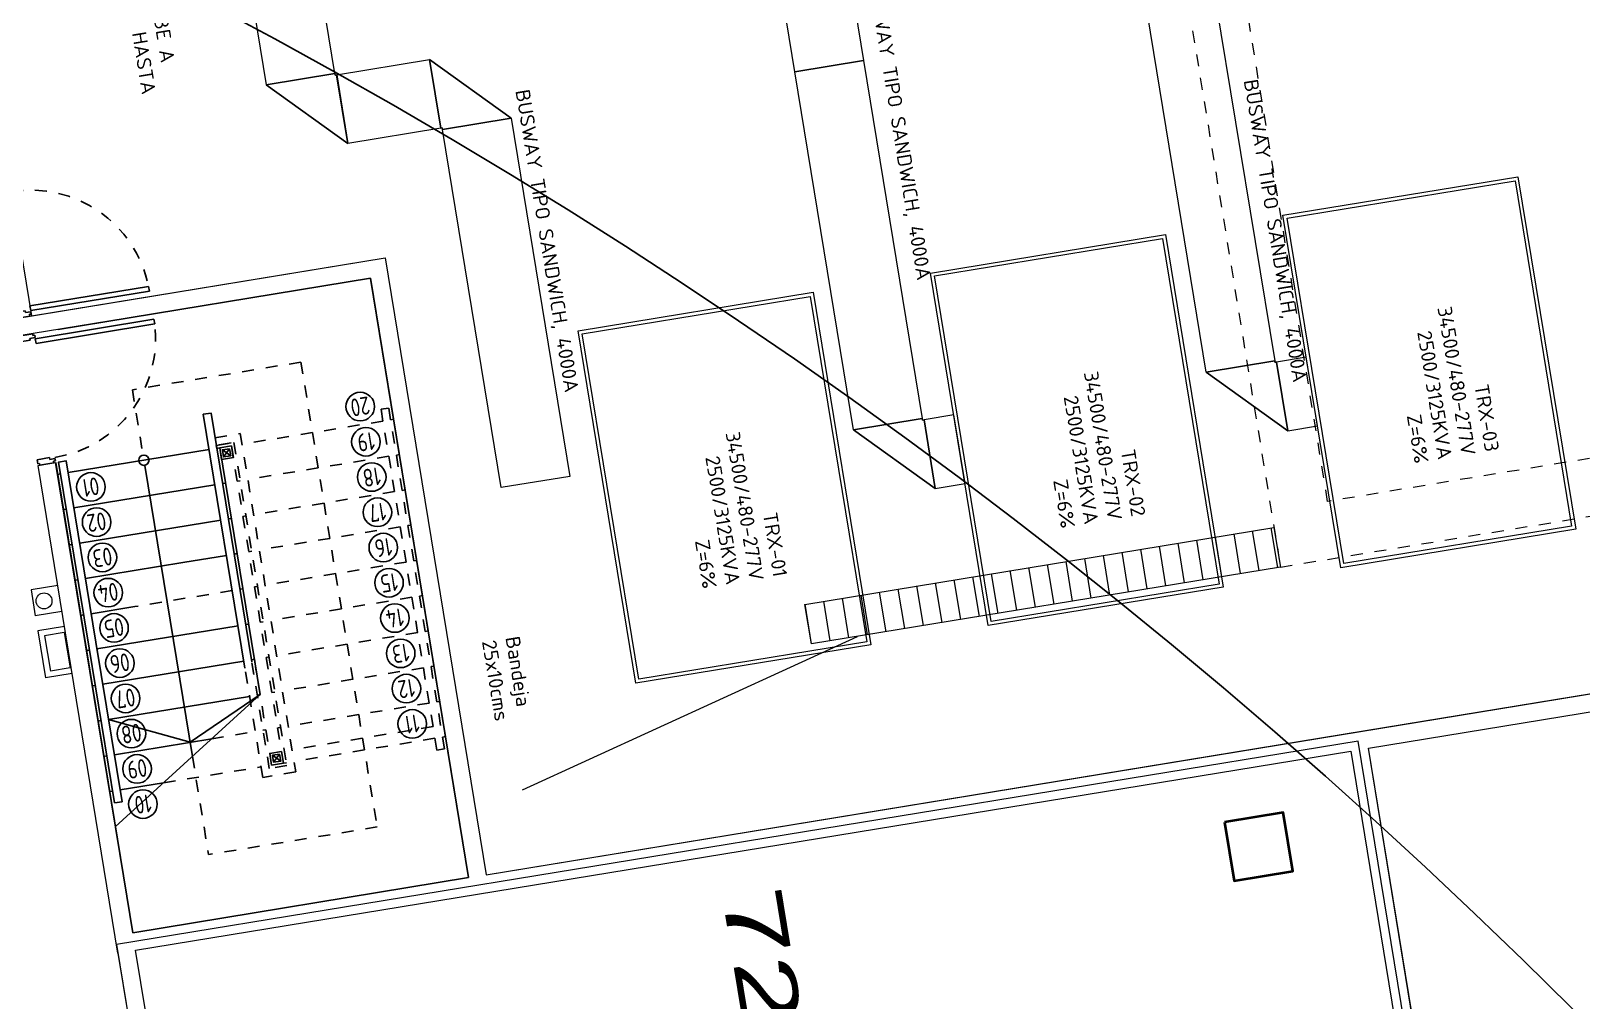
# Model space of a CAD drawing. Header units: metres. Extents: x 2 to 659295185, y -28 to 1124222152.
# Drawn here: x 655595.97 to 655608.99, y 1126502.04 to 1126510.18 of the extents above; entities that cross this region are included whole.
import ezdxf
from ezdxf.enums import TextEntityAlignment as Align

# ---------------------------------------------------------------- set-up
doc = ezdxf.new("R2010")
doc.units = ezdxf.units.M
doc.header["$MEASUREMENT"] = 0
for name, pattern in [('CCSM_C1_CUERPO CK$0$CONTINU', [0]), ('CCSM_C1_CUERPO CK$0$CONTINUA', [0]), ('CCSM_C1_CUERPO CK$0$DASHED', [0.75, 0.5, -0.25]), ('CCSM_C1_CUERPO CK$0$DASHED2', [0.375, 0.25, -0.125]), ('DASHDOT', [1, 0.5, -0.25, 0, -0.25])]:
    doc.linetypes.add(name, pattern=pattern)
doc.layers.get('0').update_dxf_attribs({"linetype": 'CONTINUOUS'})
doc.layers.add('CCSM_C1_CUERPO CK$0$A-AREAS COMERCIALES', color=151, linetype='CONTINUOUS', plot=False)
for name, color, linetype in [('CCSM_C1_CUERPO CK$0$A-EQUIPOS', 9, 'CONTINUOUS'), ('CCSM_C1_CUERPO CK$0$A-ESCALERAS', 7, 'CONTINUOUS'), ('CCSM_C1_CUERPO CK$0$A-LOCAL ID', 7, 'CONTINUOUS'), ('CCSM_C1_CUERPO CK$0$A-PARED', 2, 'CCSM_C1_CUERPO CK$0$CONTINUA'), ('CCSM_C1_CUERPO CK$0$A-PUERTA', 5, 'CCSM_C1_CUERPO CK$0$CONTINUA'), ('CCSM_C1_CUERPO CK$0$EQST TRF 01-04', 2, 'CCSM_C1_CUERPO CK$0$CONTINU'), ('CCSM_C1_CUERPO CK$0$ID_AREA EXACTA', 7, 'CONTINUOUS'), ('CCSM_C1_CUERPO CK$0$ID_Nº LOCAL', 7, 'CONTINUOUS'), ('Numero de manzana', 6, 'CONTINUOUS')]:
    doc.layers.add(name, color=color, linetype=linetype)
for name, color, linetype, lineweight in [('CCSM_XREF ESTRUCTURA15$0$E-CA-COLUMNA', 2, 'CONTINUOUS', 35), ('CCSM_XREF ESTRUCTURA15$0$E-CC-COLUMNA', 2, 'CONTINUOUS', 35), ('LOCALES ASIGNADOS', 41, 'DASHDOT', 0)]:
    doc.layers.add(name, color=color, linetype=linetype, lineweight=lineweight)
doc.styles.add('ARIAL', font='txt')
doc.styles.add('CCSM_C1_CUERPO CK$0$ROMANS', font='romans__.ttf')

# ---------------------------------------------------------------- blocks, each defined once
blk = doc.blocks.new('CCSM_C1_CUERPO CK$0$NUM ESCALON')
blk.add_circle((0, 0), 0.12)
at = {"style": 'CCSM_C1_CUERPO CK$0$ROMANS', "width": 0.75}
blk.add_attdef('00', text='', height=0.15, dxfattribs=at).set_placement((0, 0), align=Align.MIDDLE_CENTER)
blk = doc.blocks.new('CCSM_C1_CUERPO CK$0$escalera ck 2')
at = {"color": 8, "linetype": 'CCSM_C1_CUERPO CK$0$DASHED', "ltscale": 0.04}
for p, q in [((-0.027, 4.738), (-1.443, 4.506)), ((-0.027, 4.738), (0.613, 0.834)), ((-1.443, 4.506), (-1.353, 3.956)), ((0.662, 4.243), (-0.522, 4.049)), ((0.751, 4.258), (0.727, 4.254)), ((-0.734, 4.014), (-0.738, 4.039)), ((-0.713, 4.043), (-0.59, 4.063)), ((-0.709, 4.018), (-0.586, 4.038)), ((-0.709, 4.018), (-0.734, 4.014)), ((0.711, 3.947), (-0.473, 3.753)), ((0.8, 3.962), (0.775, 3.957)), ((-0.537, 3.742), (-0.562, 3.738)), ((0.759, 3.651), (-0.425, 3.457)), ((0.848, 3.665), (0.824, 3.661)), ((-0.489, 3.446), (-0.514, 3.442)), ((0.808, 3.355), (-0.376, 3.161)), ((0.897, 3.369), (0.872, 3.365)), ((-0.564, 3.13), (-0.588, 3.126)), ((-0.44, 3.15), (-0.465, 3.146)), ((0.857, 3.059), (-0.328, 2.865)), ((0.945, 3.073), (0.921, 3.069)), ((-0.604, 2.819), (-1.423, 2.685)), ((-0.515, 2.834), (-0.54, 2.83)), ((-0.392, 2.854), (-0.416, 2.85)), ((0.905, 2.763), (-0.279, 2.569)), ((0.994, 2.777), (0.969, 2.773)), ((-0.467, 2.538), (-0.491, 2.534)), ((-0.343, 2.558), (-0.368, 2.554)), ((1.042, 2.481), (1.018, 2.477)), ((0.954, 2.467), (-0.231, 2.273)), ((-1.804, 2.319), (-1.828, 2.315)), ((-0.418, 2.242), (-0.443, 2.238)), ((-0.295, 2.262), (-0.319, 2.258)), ((-0.295, 2.262), (-0.319, 2.258)), ((1.002, 2.171), (-0.182, 1.977)), ((1.091, 2.185), (1.066, 2.181)), ((-1.755, 2.023), (-1.78, 2.019)), ((-0.246, 1.966), (-0.271, 1.962)), ((-0.37, 1.946), (-0.394, 1.942)), ((1.051, 1.875), (-0.134, 1.681)), ((1.139, 1.889), (1.115, 1.885)), ((-1.707, 1.727), (-1.731, 1.723)), ((-0.775, 1.575), (-0.41, 1.635)), ((-0.321, 1.65), (-0.346, 1.646)), ((-0.321, 1.65), (-0.346, 1.646)), ((-0.198, 1.67), (-0.222, 1.666)), ((1.083, 1.677), (-0.101, 1.483)), ((1.099, 1.579), (-0.085, 1.384)), ((1.188, 1.593), (1.163, 1.589)), ((1.115, 1.48), (1.179, 1.49)), ((-1.658, 1.431), (-1.683, 1.427)), ((-1.18, 1.205), (-0.361, 1.339)), ((-0.938, 1.426), (-0.803, 0.602)), ((-0.149, 1.374), (-0.174, 1.37)), ((0.613, 0.834), (-0.803, 0.602))]:
    blk.add_line(p, q, dxfattribs=at)
at = {"color": 1}
for p, q in [((-0.611, 4.034), (-0.709, 4.018)), ((-0.19, 1.469), (-0.289, 1.452))]:
    blk.add_line(p, q, dxfattribs=at)
for p, q in [((-0.677, 3.942), (-0.686, 4.002)), ((-0.256, 1.377), (-0.266, 1.436))]:
    blk.add_line(p, q)
at = {"color": 8}
for p, q in [((-0.686, 4.002), (-0.617, 3.952)), ((-0.627, 4.011), (-0.677, 3.942)), ((-0.266, 1.436), (-0.197, 1.386)), ((-0.207, 1.446), (-0.256, 1.377))]:
    blk.add_line(p, q, dxfattribs=at)
at = {"color": 8, "linetype": 'CCSM_C1_CUERPO CK$0$DASHED', "ltscale": 0.04}
for points in [[(1.179, 1.49), (0.71, 4.352), (0.646, 4.342), (1.115, 1.48)], [(-0.749, 4.103), (-0.536, 4.138), (-0.071, 1.296), (-0.347, 1.25), (-0.497, 2.169)], [(-0.738, 4.039), (-0.59, 4.063), (-0.145, 1.349), (-0.293, 1.325), (-0.44, 2.222)], [(-0.734, 4.014), (-0.709, 4.018)], [(-0.418, 2.242), (-0.273, 1.354), (-0.174, 1.37), (-0.611, 4.034)]]:
    blk.add_lwpolyline(points, dxfattribs=at)
at = {"color": 1}
for points in [[(-0.611, 4.034), (-0.594, 3.936), (-0.693, 3.92), (-0.709, 4.018)], [(-0.627, 4.011), (-0.617, 3.952), (-0.677, 3.942), (-0.686, 4.002)], [(-0.19, 1.469), (-0.174, 1.37), (-0.273, 1.354), (-0.289, 1.452)], [(-0.207, 1.446), (-0.197, 1.386), (-0.256, 1.377), (-0.266, 1.436)]]:
    blk.add_lwpolyline(points, close=True, dxfattribs=at)
at = {"layer": 'CCSM_C1_CUERPO CK$0$A-ESCALERAS'}
for p, q in [((-0.798, 4.004), (-1.982, 3.81)), ((-2.046, 3.799), (-2.071, 3.795)), ((-1.339, 3.871), (-0.938, 1.426)), ((-0.75, 3.708), (-1.934, 3.513)), ((-0.661, 3.722), (-0.685, 3.718)), ((-1.998, 3.503), (-2.023, 3.499)), ((-0.701, 3.412), (-1.885, 3.217)), ((-0.612, 3.426), (-0.637, 3.422)), ((-1.949, 3.207), (-1.974, 3.203)), ((-1.018, 3.056), (-1.837, 2.921)), ((-0.653, 3.115), (-1.018, 3.056)), ((-1.901, 2.911), (-1.926, 2.907)), ((-1.852, 2.615), (-1.877, 2.611)), ((-1.423, 2.685), (-1.788, 2.625)), ((-0.555, 2.523), (-1.74, 2.329)), ((-0.507, 2.227), (-1.691, 2.033)), ((-0.458, 1.931), (-1.643, 1.737)), ((-1.586, 0.834), (-0.37, 1.946)), ((-0.775, 1.575), (-1.594, 1.441)), ((-1.18, 1.205), (-1.546, 1.145)), ((-1.61, 1.135), (-1.634, 1.131)), ((-1.529, 1.046), (-1.594, 1.036))]:
    blk.add_line(p, q, dxfattribs=at)
for points in [[(-0.44, 2.222), (-0.782, 4.31), (-0.847, 4.3), (-0.497, 2.169)], [(-1.749, 2.387), (-1.998, 3.908), (-2.063, 3.898), (-1.806, 2.335)], [(-0.709, 4.018), (-0.37, 1.946)], [(-1.529, 1.046), (-1.749, 2.387)], [(-1.806, 2.335), (-1.594, 1.036)], [(-0.37, 1.946), (-0.958, 1.545), (-1.643, 1.737)]]:
    blk.add_lwpolyline(points, dxfattribs=at)
blk.add_circle((-1.346, 3.914), 0.043, dxfattribs=at)
at = {"layer": 'CCSM_C1_CUERPO CK$0$A-PARED'}
for p, q in [((-2.067, 5.012), (0.557, 5.442)), ((0.557, 5.442), (0.573, 5.343)), ((0.557, 5.442), (1.382, 0.409))]:
    blk.add_line(p, q, dxfattribs=at)
for points in [[(-2.087, 3.894), (-1.44, -0.054)], [(-1.44, -0.054), (1.382, 0.409)]]:
    blk.add_lwpolyline(points, dxfattribs=at)
at = {"layer": 'CCSM_C1_CUERPO CK$0$A-ESCALERAS', "rotation": 189.3084512403557}
for p, values in [((0.471, 4.365), {'00': '20'}), ((0.519, 4.069), {'00': '19'}), ((0.568, 3.773), {'00': '18'}), ((-1.791, 3.69), {'00': '01'}), ((-1.743, 3.394), {'00': '02'}), ((0.616, 3.477), {'00': '17'}), ((0.665, 3.181), {'00': '16'}), ((-1.694, 3.098), {'00': '03'}), ((0.713, 2.885), {'00': '15'}), ((-1.646, 2.802), {'00': '04'}), ((-1.597, 2.506), {'00': '05'}), ((0.762, 2.589), {'00': '14'}), ((-1.548, 2.21), {'00': '06'}), ((0.811, 2.292), {'00': '13'}), ((0.859, 1.996), {'00': '12'}), ((-1.5, 1.914), {'00': '07'}), ((0.908, 1.7), {'00': '11'}), ((-1.451, 1.618), {'00': '08'}), ((-1.403, 1.322), {'00': '09'}), ((-1.354, 1.026), {'00': '10'})]:
    blk.add_blockref('CCSM_C1_CUERPO CK$0$NUM ESCALON', p, dxfattribs=at).add_auto_attribs(values)
blk = doc.blocks.new('CCSM_C1_CUERPO CK$0$P-IZQ 110-15')
for p, q in [((0.045, 1.01), (0.085, 1.01)), ((0.045, 1.01), (0.045, 0)), ((0.085, 0), (0.085, 1.01)), ((0, -0.015), (0.015, -0.015)), ((0, -0.015), (0, -0.135)), ((0.015, 0), (0.035, 0)), ((0.015, -0.015), (0.015, 0)), ((0.035, 0), (0.035, -0.045)), ((0.035, -0.045), (0.05, -0.045)), ((0.045, 0), (0.085, 0)), ((0.05, -0.045), (0.05, -0.15)), ((1.065, -0.045), (1.05, -0.045)), ((1.05, -0.045), (1.05, -0.15)), ((1.065, 0), (1.065, -0.045)), ((1.085, 0), (1.065, 0)), ((1.085, -0.015), (1.085, 0)), ((1.1, -0.015), (1.085, -0.015)), ((1.1, -0.015), (1.1, -0.135)), ((0, -0.135), (0.015, -0.135)), ((0.015, -0.135), (0.015, -0.15)), ((0.015, -0.15), (0.05, -0.15)), ((1.085, -0.15), (1.05, -0.15)), ((1.1, -0.135), (1.085, -0.135)), ((1.085, -0.135), (1.085, -0.15))]:
    blk.add_line(p, q)
at = {"color": 8, "linetype": 'CCSM_C1_CUERPO CK$0$DASHED2', "ltscale": 0.05}
blk.add_arc((0.045, 0), 1.011, 360, 87.732, dxfattribs=at)
blk = doc.blocks.new('CCSM_C1_CUERPO CK$0$A$C465F4F7E')
for p, q in [((-0.597, 0.013), (-0.013, 0.013)), ((0, -0.584), (-0.597, 0.013)), ((0, 0), (0, -0.584))]:
    blk.add_line(p, q)
at = {"layer": 'CCSM_C1_CUERPO CK$0$EQST TRF 01-04'}
for p, q in [((-0.013, 0.013), (-0.013, 0)), ((-0.013, 0), (0, 0))]:
    blk.add_line(p, q, dxfattribs=at)
blk = doc.blocks.new('CCSM_XREF ESTRUCTURA15$0$CCSM_COLUMNA REC')
at = {"layer": 'CCSM_XREF ESTRUCTURA15$0$E-CA-COLUMNA'}
blk.add_lwpolyline([(-0.25, -0.25), (0.25, -0.25), (0.25, 0.25), (-0.25, 0.25)], close=True, dxfattribs=at)
blk = doc.blocks.new('CCSM_C1_CUERPO CK$0$IDENT LOCAL')
at = {"style": 'CCSM_C1_CUERPO CK$0$ROMANS'}
for tag, height, p in [('AREA-EXACTA', 0.5, (0.869, 0.18)), ('NºLOCAL', 0.7, (1.954, 0.057)), ('RUBRO', 0.35, (0, 0)), ('USO', 0.35, (-0.839, -0.137))]:
    blk.add_attdef(tag, text='', height=height, rotation=279.3085, dxfattribs=at).set_placement(p, align=Align.BOTTOM_CENTER)

msp = doc.modelspace()

# ---------------------------------------------------------------- hatches: boundary and pattern name
at = {"layer": 'CCSM_C1_CUERPO CK$0$A-EQUIPOS', "lineweight": 5}
h = msp.add_hatch(dxfattribs=at)
h.set_pattern_fill('LINE', color=256, scale=0.05, angle=0.00014, style=0)
h.set_pattern_definition([(279.31, (655605.06142, 1126504.28502), (0.156659, 0.025681), [])])
h.paths.add_polyline_path([(655602.5254, 1126505.0346), (655602.4691, 1126505.3673), (655606.41, 1126506.0134), (655606.4646, 1126505.6803)])
at = {"layer": 'LOCALES ASIGNADOS'}
h = msp.add_hatch(color=256, dxfattribs=at)
edge = h.paths.add_edge_path()
edge.add_arc((219491.1056, 1054914.3756), 441878.9229, 9.308049718, 9.309563548, ccw=False)
edge.add_line((655551.8097, 1126384.9626), (655564.5398, 1126387.0492))
edge.add_line((655564.5398, 1126387.0492), (655562.5867, 1126398.9652))
edge.add_line((655562.5867, 1126398.9652), (655552.3922, 1126397.2942))
edge.add_line((655552.3922, 1126397.2942), (655552.4569, 1126396.8995))
edge.add_line((655552.4569, 1126396.8995), (655549.9212, 1126396.4839))

# ---------------------------------------------------------------- linework, layer by layer
at = {"layer": 'CCSM_C1_CUERPO CK$0$A-AREAS COMERCIALES', "lineweight": 5}
for points in [[(655613.3618, 1126516.3997), (655595.0545, 1126513.399), (655595.9738, 1126507.7907), (655598.9441, 1126508.2776), (655599.7933, 1126503.0967), (655615.1294, 1126505.6105), (655613.3609, 1126516.3996)], [(655616.2205, 1126498.9492), (655608.2701, 1126497.6461), (655607.2026, 1126504.1592), (655615.1524, 1126505.4623), (655616.2205, 1126498.9492)]]:
    msp.add_lwpolyline(points, dxfattribs=at)
msp.add_lwpolyline([(655597.7991, 1126495.7271), (655608.1543, 1126497.4244), (655608.2278, 1126497.4365), (655607.1161, 1126504.2186), (655596.6875, 1126502.5092), (655597.7991, 1126495.7271)], close=True, dxfattribs=at)
at = {"layer": 'CCSM_C1_CUERPO CK$0$A-EQUIPOS', "lineweight": 5}
for p, q in [((655596.1932, 1126505.5246), (655595.9694, 1126505.4879)), ((655595.9694, 1126505.4879), (655596.005, 1126505.2708)), ((655596.2288, 1126505.3075), (655596.005, 1126505.2708)), ((655596.2496, 1126505.1806), (655596.0258, 1126505.1439)), ((655596.0258, 1126505.1439), (655596.0905, 1126504.7492)), ((655596.2485, 1126505.1297), (655596.0832, 1126505.1026)), ((655596.2485, 1126505.1297), (655596.297, 1126504.8337)), ((655596.0832, 1126505.1026), (655596.1317, 1126504.8066)), ((655600.0969, 1126503.809), (655602.9118, 1126505.0979)), ((655596.3143, 1126504.7858), (655596.0905, 1126504.7492)), ((655596.297, 1126504.8337), (655596.1317, 1126504.8066))]:
    msp.add_line(p, q, dxfattribs=at)
at = {"layer": 'CCSM_C1_CUERPO CK$0$A-EQUIPOS', "linetype": 'CCSM_C1_CUERPO CK$0$DASHED2', "lineweight": 5, "ltscale": 0.2}
msp.add_lwpolyline([(655612.5515, 1126513.7335), (655613.6001, 1126507.3365), (655606.8606, 1126506.2317), (655605.6501, 1126513.6157), (655611.5711, 1126514.5863), (655611.4934, 1126515.06), (655597.6778, 1126512.7952), (655597.7555, 1126512.3215), (655605.1764, 1126513.5381), (655606.4646, 1126505.6803), (655614.1515, 1126506.9405), (655613.0251, 1126513.8112)], dxfattribs=at)
at = {"layer": 'CCSM_C1_CUERPO CK$0$A-EQUIPOS', "lineweight": 5}
for points in [[(655598.5216, 1126509.8254), (655598.1118, 1126512.3254), (655597.5353, 1126512.2309), (655597.9451, 1126509.7309)], [(655602.3859, 1126509.8407), (655602.2226, 1126510.8368), (655602.7991, 1126510.9313), (655602.9624, 1126509.9352)], [(655605.8394, 1126507.3182), (655605.3463, 1126510.326), (655605.9228, 1126510.4206), (655606.4159, 1126507.4127)], [(655599.316, 1126509.9426), (655599.4106, 1126509.3661), (655598.631, 1126509.2383), (655598.5364, 1126509.8148)], [(655602.8789, 1126506.8329), (655602.3859, 1126509.8407), (655602.9624, 1126509.9352), (655603.4554, 1126506.9274)], [(655599.9184, 1126506.3476), (655599.4254, 1126509.3554), (655600.0019, 1126509.4499), (655600.495, 1126506.4421)], [(655608.4593, 1126508.9586), (655608.9446, 1126505.9981), (655606.9709, 1126505.6746), (655606.4856, 1126508.6351)], [(655608.4345, 1126508.9242), (655608.9101, 1126506.0229), (655606.9957, 1126505.709), (655606.5201, 1126508.6103)], [(655605.4988, 1126508.4733), (655605.9841, 1126505.5128), (655604.0104, 1126505.1893), (655603.5251, 1126508.1498)], [(655605.474, 1126508.4388), (655605.9496, 1126505.5376), (655604.0352, 1126505.2237), (655603.5596, 1126508.125)], [(655602.5383, 1126507.988), (655603.0236, 1126505.0275), (655601.0499, 1126504.704), (655600.5646, 1126507.6644)], [(655602.5135, 1126507.9535), (655602.9891, 1126505.0523), (655601.0747, 1126504.7384), (655600.5991, 1126507.6397)], [(655606.5252, 1126506.8256), (655606.7755, 1126506.8666), (655606.681, 1126507.4431), (655606.4307, 1126507.4021)], [(655603.5648, 1126506.3402), (655603.815, 1126506.3813), (655603.7205, 1126506.9578), (655603.4703, 1126506.9167)], [(655602.5254, 1126505.0346), (655602.4691, 1126505.3673), (655606.41, 1126506.0134), (655606.4646, 1126505.6803)]]:
    msp.add_lwpolyline(points, close=True, dxfattribs=at)
msp.add_circle((655596.0786, 1126505.3961), 0.0667, dxfattribs=at)
at = {"layer": 'CCSM_C1_CUERPO CK$0$A-PARED', "lineweight": 5}
for p, q in [((655595.8258, 1126507.7665), (655598.9441, 1126508.2776)), ((655598.9441, 1126508.2776), (655599.7933, 1126503.0967)), ((655598.9441, 1126508.2776), (655599.7933, 1126503.0967)), ((655596.823, 1126502.6099), (655596.176, 1126506.5572)), ((655596.6992, 1126502.4376), (655596.028, 1126506.5329)), ((655607.0544, 1126504.1349), (655608.122, 1126497.6218)), ((655608.2701, 1126497.6461), (655607.2026, 1126504.1592))]:
    msp.add_line(p, q, dxfattribs=at)
for points in [[(655596.823, 1126502.6099), (655599.6453, 1126503.0725), (655598.8204, 1126508.1053), (655595.85, 1126507.6184)], [(655596.028, 1126506.5329), (655596.176, 1126506.5572)], [(655596.028, 1126506.5329), (655596.176, 1126506.5572)], [(655596.028, 1126506.5329), (655596.176, 1126506.5572)], [(655607.1783, 1126504.3072), (655607.1783, 1126504.3072), (655615.1294, 1126505.6105)], [(655607.2026, 1126504.1592), (655607.2026, 1126504.1592), (655615.1537, 1126505.4625)], [(655599.7933, 1126503.0967), (655607.1783, 1126504.3072)], [(655596.6992, 1126502.4376), (655596.8328, 1126501.6227), (655596.8347, 1126501.623), (655596.9808, 1126501.647), (655596.8472, 1126502.4618), (655607.0544, 1126504.1349), (655607.0544, 1126504.1349)], [(655596.823, 1126502.6099), (655599.6453, 1126503.0725), (655599.5187, 1126503.8451)]]:
    msp.add_lwpolyline(points, dxfattribs=at)
at = {"layer": 'Numero de manzana', "lineweight": -2}
msp.add_circle((655575.4972, 1126468.5723), 47.2457, dxfattribs=at)

# ---------------------------------------------------------------- block references
at = {"layer": 'CCSM_C1_CUERPO CK$0$A-EQUIPOS', "lineweight": 5, "xscale": -1}
for p, rotation in [((655599.4254, 1126509.3554), 99.3097560490708), ((655598.5216, 1126509.8254), 279.3097560271659)]:
    msp.add_blockref('CCSM_C1_CUERPO CK$0$A$C465F4F7E', p, dxfattribs=dict(at, rotation=rotation))
at = {"layer": 'CCSM_C1_CUERPO CK$0$A-EQUIPOS', "lineweight": 5, "rotation": 9.309756062235287}
for p in [(655606.4307, 1126507.4021), (655603.4703, 1126506.9167)]:
    msp.add_blockref('CCSM_C1_CUERPO CK$0$A$C465F4F7E', p, dxfattribs=at)
at = {"layer": 'CCSM_C1_CUERPO CK$0$A-ESCALERAS', "lineweight": 5, "rotation": 0.0001439409006724268}
msp.add_blockref('CCSM_C1_CUERPO CK$0$escalera ck 2', (655598.2633, 1126502.6635), dxfattribs=at)
at = {"layer": 'CCSM_C1_CUERPO CK$0$A-LOCAL ID', "lineweight": 5}
ref = msp.add_blockref('CCSM_C1_CUERPO CK$0$IDENT LOCAL', (655601.2184, 1126499.8927), dxfattribs=at)
ref.add_attrib('AREA-EXACTA', '72.65m2-C1', dxfattribs={"layer": 'CCSM_C1_CUERPO CK$0$ID_AREA EXACTA', "height": 0.5, "rotation": 279.30845, "style": 'ARIAL', "width": 1.5}).set_placement((655602.0877, 1126500.0728), align=Align.BOTTOM_CENTER)
ref.add_attrib('NºLOCAL', 'LS-06', dxfattribs={"layer": 'CCSM_C1_CUERPO CK$0$ID_Nº LOCAL', "height": 0.7, "rotation": 279.30845, "style": 'ARIAL', "width": 1.5}).set_placement((655603.1721, 1126499.9502), align=Align.BOTTOM_CENTER)
at = {"layer": 'CCSM_C1_CUERPO CK$0$A-PUERTA', "lineweight": 5, "xscale": -1, "rotation": 279.3085978179043}
msp.add_blockref('CCSM_C1_CUERPO CK$0$P-IZQ 110-15', (655595.9738, 1126507.7907), dxfattribs=at)
at = {"layer": 'CCSM_C1_CUERPO CK$0$A-PUERTA', "lineweight": 5, "rotation": 279.3085928241377}
msp.add_blockref('CCSM_C1_CUERPO CK$0$P-IZQ 110-15', (655595.998, 1126507.6427), dxfattribs=at)
at = {"layer": 'CCSM_XREF ESTRUCTURA15$0$E-CC-COLUMNA', "lineweight": 5, "rotation": 279.3085951751866}
msp.add_blockref('CCSM_XREF ESTRUCTURA15$0$CCSM_COLUMNA REC', (655606.2807, 1126503.3322), dxfattribs=at)

# ---------------------------------------------------------------- texts
at = {"insert": (655600.0722, 1126505.1085), "char_height": 0.12, "width": 1.025179, "attachment_point": 1, "rotation": 279.30961, "style": 'CCSM_C1_CUERPO CK$0$ROMANS'}
msp.add_mtext('Bandeja 25x10cms', dxfattribs=at)
msp.add_mtext('Bandeja 25x10cms', dxfattribs=at)
at = {"layer": 'CCSM_C1_CUERPO CK$0$A-EQUIPOS', "lineweight": 5, "char_height": 0.12, "style": 'CCSM_C1_CUERPO CK$0$ROMANS'}
for s, insert, width, attachment_point, rotation in [('BARRA SUBE A NIVEL MZZ HASTA SECTOR B', (655596.9836, 1126511.1249), 1.6885, 1, 279.30136), ('BUSWAY TIPO SANDWICH, 4000A', (655603.532, 1126508.1015), 3.32494, 3, 279.31816), ('BUSWAY TIPO SANDWICH, 4000A', (655600.5729, 1126507.1592), 3.90855, 3, 279.31816), ('BUSWAY TIPO SANDWICH, 4000A', (655606.6904, 1126507.2444), 5.837553, 3, 279.31816), ('TRX-03\\P34500/480-277V\\P2500/3125KVA\\PZ=6%', (655608.3028, 1126506.6607), 1.6885, 3, 279.31816), ('TRX-02\\P34500/480-277V\\P2500/3125KVA\\PZ=6%', (655605.3327, 1126506.1162), 1.546239, 3, 279.31816), ('TRX-01 34500/480-277V\\P2500/3125KVA\\PZ=6%', (655602.323, 1126505.609), 1.587048, 3, 279.31816)]:
    msp.add_mtext(s, dxfattribs=dict(at, insert=insert, width=width, attachment_point=attachment_point, rotation=rotation))

doc.saveas('drawing.dxf')
